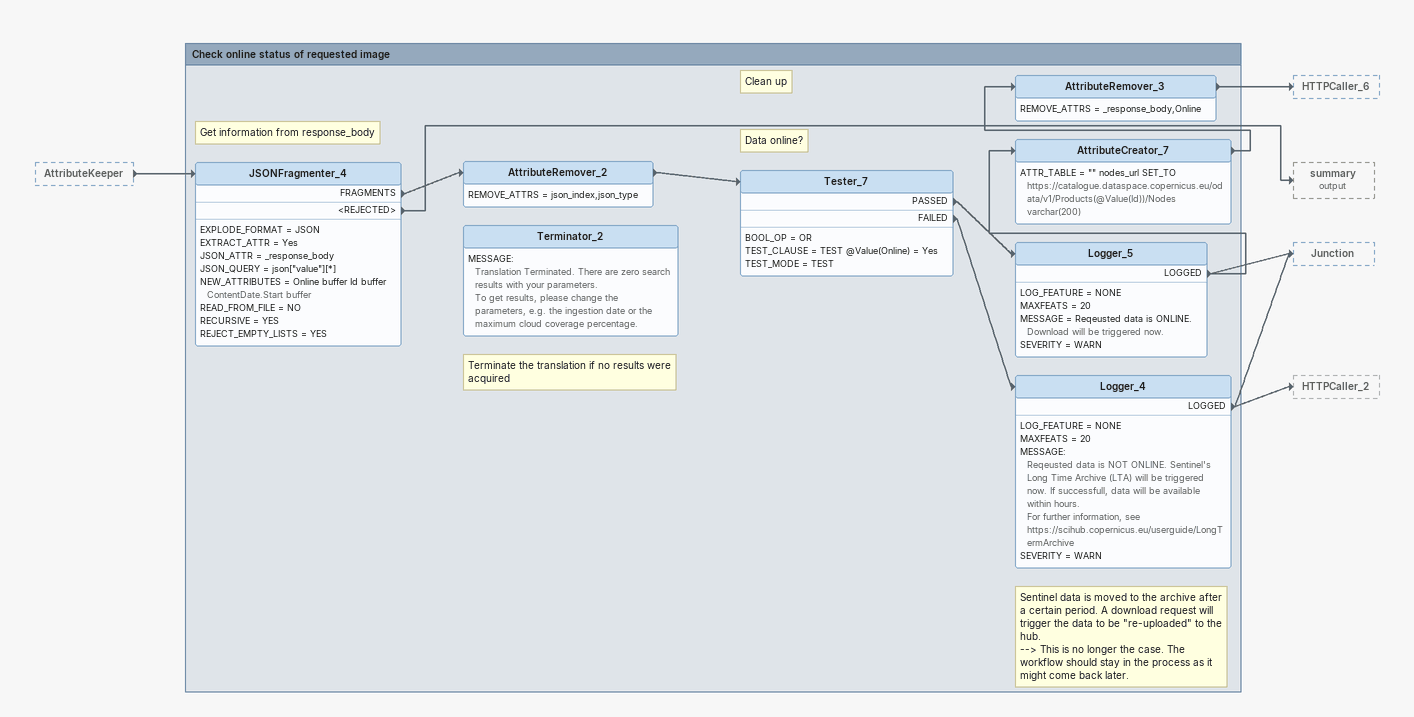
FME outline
AttributeKeeper [outside]
    -> JSONFragmenter_4

Bookmark: Check online status of requested image
Note: Get information from response_body
JSONFragmenter_4
    EXPLODE_FORMAT = JSON
    EXTRACT_ATTR = Yes
    JSON_ATTR = _response_body
    JSON_QUERY = json["value"][*]
    NEW_ATTRIBUTES = Online buffer Id buffer ContentDate.Start buffer
    READ_FROM_FILE = NO
    RECURSIVE = YES
    REJECT_EMPTY_LISTS = YES
    FRAGMENTS -> AttributeRemover_2
    <REJECTED> -> summary (output)
AttributeRemover_2
    REMOVE_ATTRS = json_index,json_type
    -> Tester_7
Note: Data online?
Tester_7
    BOOL_OP = OR
    TEST_CLAUSE = TEST @Value(Online) = Yes
    TEST_MODE = TEST
    PASSED -> Logger_5
    FAILED -> Logger_4
Logger_5
    LOG_FEATURE = NONE
    MAXFEATS = 20
    MESSAGE = Reqeusted data is ONLINE. Download will be triggered now.
    SEVERITY = WARN
    LOGGED -> Junction
    LOGGED -> AttributeCreator_7
AttributeCreator_7
    ATTR_TABLE = "" nodes_url SET_TO https://catalogue.dataspace.copernicus.eu/odata/v1/Products(@Value(Id))/Nodes varchar(200)
    -> AttributeRemover_3
Note: Clean up
AttributeRemover_3
    REMOVE_ATTRS = _response_body,Online
    -> HTTPCaller_6
Note: Sentinel data is moved to the archive after a certain period. A download request will trigger the data to be "re-uploaded" to the hub. / --> This is no longer the case. The workflow should stay in the process as it might come back later.
Logger_4
    LOG_FEATURE = NONE
    MAXFEATS = 20
    MESSAGE:
      Reqeusted data is NOT ONLINE. Sentinel's Long Time Archive (LTA) will be triggered now. If successfull, data will be available within hours.
      For further information, see https://scihub.copernicus.eu/userguide/LongTermArchive
    SEVERITY = WARN
    LOGGED -> Junction
    LOGGED -> HTTPCaller_2
Note: Terminate the translation if no results were acquired
Terminator_2
    MESSAGE:
      Translation Terminated. There are zero search results with your parameters.
      To get results, please change the parameters, e.g. the ingestion date or the maximum cloud coverage percentage.
